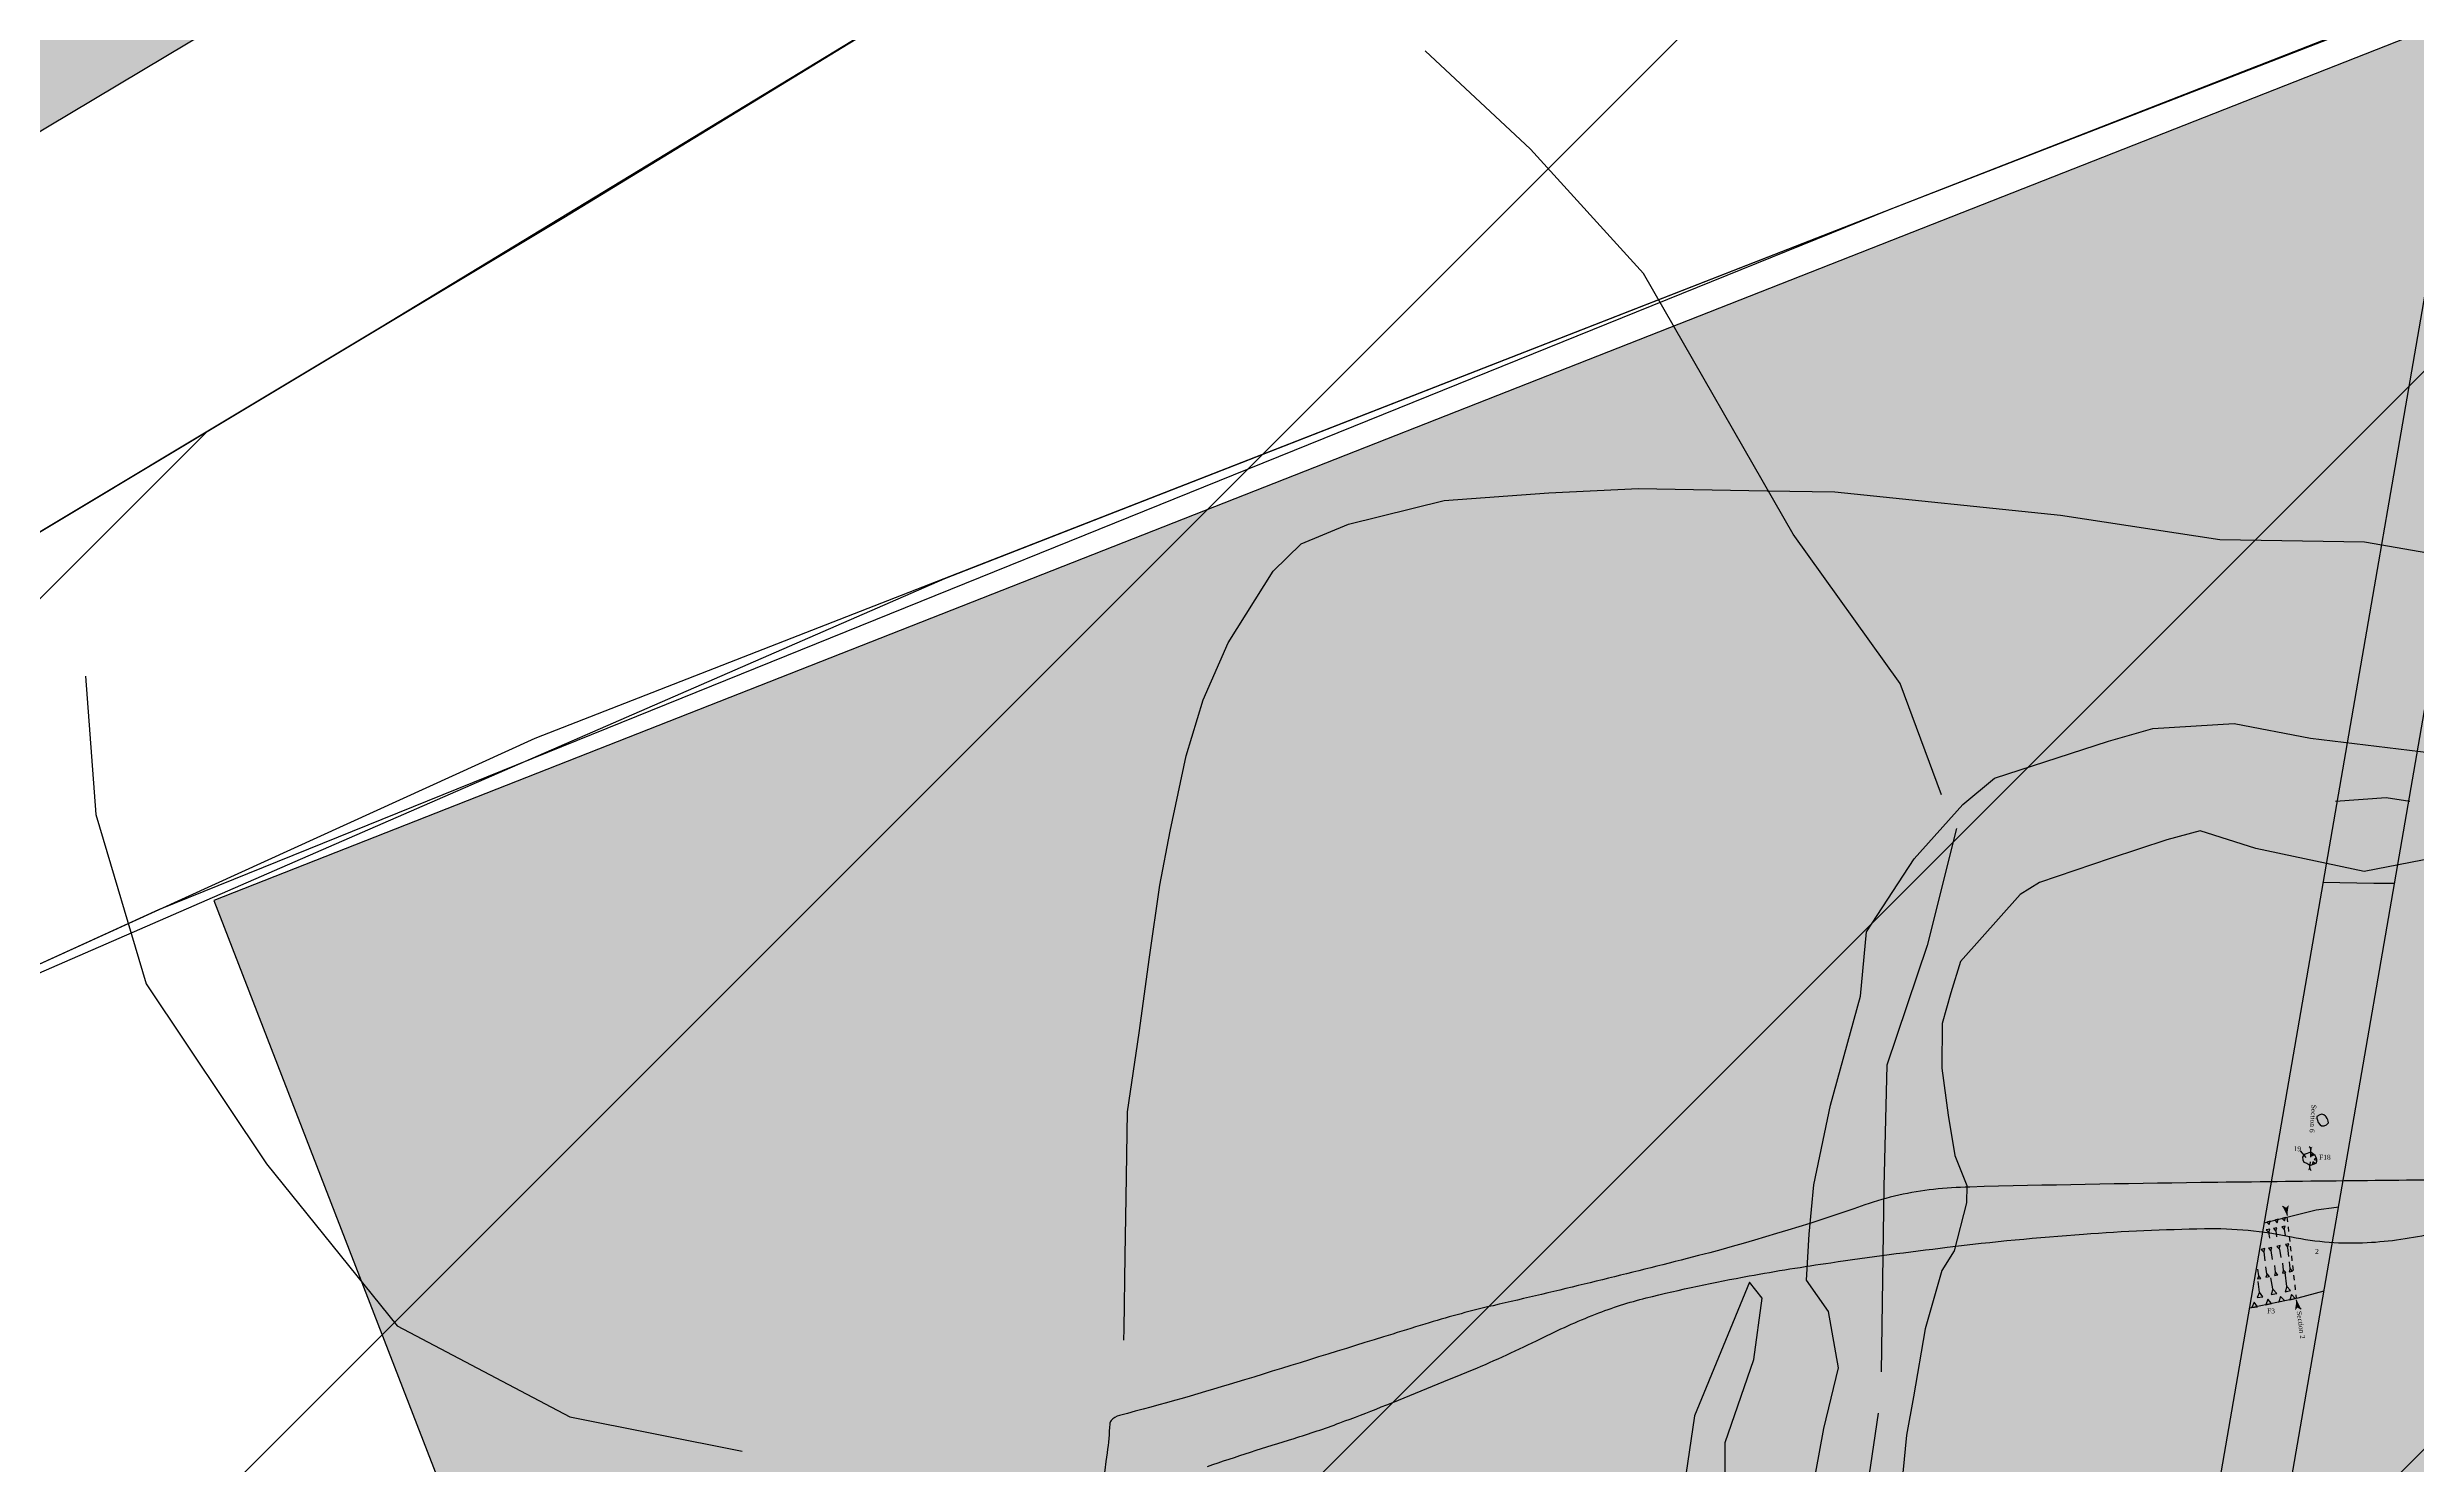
# Model space of a CAD drawing. Header units: feet. Extents: x 442639 to 445151, y 513727 to 516000.
# Drawn here: x 443506.09 to 443554.65, y 515149.05 to 515178.09 of the extents above; entities that cross this region are included whole.
import ezdxf

# ---------------------------------------------------------------- set-up
doc = ezdxf.new("R2010")
doc.units = ezdxf.units.FT
doc.header["$MEASUREMENT"] = 0
doc.linetypes.add('DASHDOT', pattern=[1, 0.5, -0.25, 0, -0.25])
doc.layers.get('0').update_dxf_attribs({"linetype": 'CONTINUOUS'})
for name, color, linetype in [('AI', 14, 'CONTINUOUS'), ('CM1', 8, 'CONTINUOUS'), ('CROPMARKS', 5, 'CONTINUOUS'), ('EW_SURVEY2000', 40, 'CONTINUOUS'), ('FEATURES', 7, 'CONTINUOUS'), ('FIELDBOUNDARY', 82, 'CONTINUOUS'), ('FW_AREA97', 8, 'CONTINUOUS'), ('GEOAREA', 4, 'CONTINUOUS'), ('PDA', 1, 'CONTINUOUS'), ('PDA2000', 6, 'CONTINUOUS'), ('PHASE3A', 7, 'CONTINUOUS'), ('PLANNINGAREA', 7, 'CONTINUOUS'), ('TRENCH', 1, 'CONTINUOUS')]:
    doc.layers.add(name, color=color, linetype=linetype)
doc.styles.get("Standard").update_dxf_attribs({"font": 'times.ttf', "height": 2})

# ---------------------------------------------------------------- blocks, each defined once
blk = doc.blocks.new('A$CD1F4')
blk.add_lwpolyline([(0.76, 0.49), (0.56, 0.26), (0.01, 0.26)])
for points in [[(0.01, 0.26), (0.76, 0.49), (0.56, 0.26)], [(0.01, 0.26), (0.56, 0.26), (0.76, 0.01)]]:
    blk.add_solid(points)

msp = doc.modelspace()

# ---------------------------------------------------------------- hatches: boundary and pattern name
at = {"layer": 'EW_SURVEY2000', "ltscale": 100}
h = msp.add_hatch(color=256, dxfattribs=at)
h.paths.add_polyline_path([(443387.486, 515117.759), (443401.938, 515116.001), (443428.804, 515129.757), (443458.445, 515145.991), (443467.658, 515152.818), (443474.371, 515156.42), (443492.591, 515168.405), (443569.232, 515214.178), (443562.842, 515225.555), (443541.169, 515236.558), (443533.131, 515236.089), (443513.752, 515235.015), (443496.673, 515235.897), (443480.542, 515251.503), (443472.448, 515259.768), (443467.049, 515262.619), (443447.755, 515267.724), (443430.828, 515268.379), (443415.833, 515258.336), (443372.53, 515236.028), (443370.207, 515232.875), (443369.841, 515215.278), (443369.892, 515206.049), (443371.858, 515194.234), (443371.897, 515186.317), (443373.793, 515174.04), (443375.619, 515162.576), (443378.058, 515149.151), (443380.234, 515137.18)])
h.paths.add_polyline_path([(443732.418, 514928.621), (443713.771, 514994.291), (443722.924, 515002.16), (443761.164, 515022.467), (443776.196, 515027.214), (443817.072, 515035.389), (443815.517, 515041.609), (443808.05, 515057.769), (443786.609, 515099.573), (443773.951, 515133.475), (443776.078, 515135.746), (443779.014, 515136.466), (443782.79, 515137.536), (443785.767, 515137.808), (443788.706, 515137.994), (443796.404, 515141.395), (443893.945, 515167.777), (443912.954, 515168.657), (443955.124, 515170.997), (443952.581, 515123.63), (443912.949, 515117.422), (443913.17, 515094.376), (443914.78, 515061.207), (443914.883, 515055.591), (443915.296, 515049.357), (443915.492, 515042.932), (443915.914, 515014.231), (443948.413, 515031.114), (443953.9, 515015.498), (443915.811, 514997.832), (443917.24, 514971.663), (443797.03, 514953.411), (443797.03, 514952.884), (443798.085, 514946.818)])
at = {"layer": 'FW_AREA97', "ltscale": 100}
h = msp.add_hatch(dxfattribs=at)
h.set_pattern_fill('ANSI31', color=8, scale=125, style=0)
h.paths.add_polyline_path([(443587.976, 515216.422), (443587.008, 515217.521), (443572.596, 515207.835), (443554.939, 515197.486), (443537.909, 515187.539), (443512.937, 515172.36), (443493.964, 515160.977), (443460.41, 515139.802), (443431.975, 515122.345), (443414.896, 515111.466), (443405.384, 515106.045), (443399.1, 515103.478), (443393.603, 515101.232), (443388.405, 515100.389), (443382.732, 515099.191), (443382.074, 515096.91), (443382.397, 515095.15), (443383.543, 515088.919), (443383.564, 515083.883), (443382.192, 515078.123), (443381.034, 515073.431), (443384.221, 515057.626), (443318.708, 515029.564), (443254.002, 515002.669), (443234.433, 514993.639), (443208.082, 514982), (443180.76, 514970.831), (443151.714, 514959.132), (443125.983, 514948.738), (443135.654, 514903.446), (443139.613, 514884.672), (443178.623, 514701.908), (443209.061, 514703.713), (443226.823, 514704.523), (443230.584, 514708.161), (443242.217, 514710.213), (443252.61, 514710.952), (443261.806, 514711.15), (443272.893, 514709.467), (443279.945, 514710.574), (443284.828, 514712.057), (443293.882, 514712.385), (443306.489, 514711.397), (443312.899, 514711.584), (443321.46, 514712.019), (443331.486, 514712.646), (443343.241, 514714.157), (443419.665, 514722.594), (443437.929, 514724.52), (443451.344, 514726.381), (443463.086, 514728.088), (443474.139, 514729.712), (443483.152, 514730.814), (443493.31, 514731.457), (443499.823, 514717.34), (443505.96, 514717.727), (443516.897, 514718.8), (443528.375, 514721.107), (443537.759, 514722.358), (443555.617, 514723.33), (443565.188, 514722.572), (443571.898, 514721.985), (443575.656, 514722.203), (443577.304, 514722.298), (443621.209, 514712.311), (443656.081, 514706.29), (443682.603, 514701.884), (443707.118, 514697.606), (443718.23, 514696.192), (443714.653, 514598.287), (443713.04, 514556.317), (443712.419, 514504.673), (443712.312, 514456.317), (443712.227, 514418.293), (443716.388, 514403.701), (443727.177, 514401.071), (443733.588, 514379.739), (443741.521, 514358.019), (443744.908, 514351.825), (443767.696, 514356.857), (443784.606, 514360.77), (443804.504, 514365.451), (443826.874, 514370.795), (443845.143, 514375.041), (443861.878, 514378.9), (443915.081, 514200), (443906.52, 514038.617), (443920.995, 514037.304), (443931.512, 514036.691), (443947.55, 514036.813), (443967.072, 514036.932), (443981.751, 514037.935), (444001.138, 514037.546), (444024.018, 514034.044), (444038.941, 514033.828), (444056.89, 514033.622), (444074.802, 514033.059), (444089.091, 514031.854), (444101.609, 514031.789), (444113.954, 514032.79), (444123.013, 514034.107), (444123.494, 514029.367), (444179.611, 514028.124), (444375.796, 514023.777), (444377.951, 514033.209), (444378.25, 514062.755), (444378.087, 514070.071), (444377.953, 514077.668), (444378.361, 514088.652), (444378.861, 514096.498), (444379.901, 514103.877), (444382.107, 514122.088), (444382.784, 514132.456), (444385.055, 514147.012), (444387.527, 514164.561), (444389.714, 514186.923), (444391.965, 514209.43), (444393.185, 514220.453), (444393.626, 514228.981), (444395.344, 514261.938), (444396.717, 514283.83), (444397.381, 514301.942), (444396.774, 514312.786), (444397.089, 514320.184), (444397.475, 514332.254), (444395.478, 514362.221), (444394.144, 514387.128), (444391.229, 514408.389), (444396.915, 514413.69), (444401.219, 514435.021), (444402.766, 514457.906), (444405.466, 514495.243), (444410.112, 514529.546), (444417.166, 514561.61), (444433.174, 514600.373), (444445.84, 514629.849), (444455.106, 514659.044), (444464.293, 514692.274), (444472.216, 514718.602), (444475.441, 514733.881), (444488.391, 514761.65), (444498.755, 514784.171), (444527.77, 514804.406), (444584.336, 514844.969), (444588.423, 514851.988), (444592.663, 514859.269), (444594.769, 514862.503), (444596.977, 514866.392), (444598.721, 514870.607), (444611.206, 514897.781), (444621.234, 514922.335), (444629.071, 514942.418), (444635.483, 514956.791), (444636.385, 514966.775), (444638.564, 514973.326), (444644.322, 514984.918), (444649.1, 514996.077), (444581.108, 515024.078), (444596.393, 515068.324), (444336.753, 515100), (444319.507, 515100.56), (444303.713, 515101.475), (444281.566, 515103.673), (444245.735, 515107.228), (444205.939, 515110.682), (444194.374, 515112.263), (444162.318, 515117.023), (444139.128, 515119.15), (444119.952, 515119.969), (444093.765, 515121.632), (444085.455, 515122.109), (444057.939, 515138.013), (444004.897, 515142.766), (444002.009, 515131.644), (444000, 515122.425), (443999.067, 515110.465), (443998.885, 515097.84), (443997.843, 515086.907), (443992.669, 515065.269), (443985.83, 515030.168), (443974.504, 514977.22), (443969.906, 514974.092), (443965.16, 514973.735), (443962.387, 514975.357), (443950.053, 514978.687), (443943.973, 514976.446), (443795.152, 514953.041), (443786.899, 514952.359), (443728.658, 514937.257), (443713.615, 514985.752), (443699.924, 514992.359), (443696.242, 515002.999), (443692.278, 515017.761), (443687.475, 515027.814), (443679.879, 515041.356), (443672.688, 515053.239), (443666.544, 515059.216), (443649.375, 515102.318), (443639.181, 515121.193), (443626.884, 515153.736), (443593.807, 515207.041)])
at = {"layer": 'GEOAREA', "ltscale": 100}
h = msp.add_hatch(color=256, dxfattribs=at)
h.paths.add_polyline_path([(443360, 514713.431), (443420, 514713.431), (443420, 514513.431), (443360, 514513.431)])
h.paths.add_polyline_path([(443161.3, 514956.171), (443259.237, 514712.967), (443265.024, 514715.528), (443265.355, 514714.687), (443282.203, 514714.855), (443293.914, 514714.206), (443300.25, 514713.294), (443301.92, 514714.039), (443221.12, 514915.562), (443333.235, 514960.739), (443427.48, 514725.701), (443429.235, 514726.393), (443429.597, 514725.694), (443440.808, 514730.091), (443442.157, 514728.53), (443447.236, 514730.424), (443448.237, 514728.596), (443453.829, 514728.858), (443486.116, 514741.69), (443389.252, 514983.375), (443400.106, 514987.696), (443388.716, 515022.127), (443384.684, 515039.803), (443386.193, 515044.842), (443385.554, 515046.683)])
h.paths.add_polyline_path([(443475.554, 514974.961), (443494.039, 514982.203), (443528.273, 514895.272), (443598.675, 514934.877), (443568.374, 515011.261), (443605.436, 515025.952), (443633.219, 514955.519), (443668.453, 514975.098), (443649.945, 515021.852), (443668.436, 515029.354), (443616.214, 515161.697), (443614.21, 515161.114), (443596.593, 515194.878), (443509.505, 515160.604), (443523.975, 515123.285), (443505.549, 515116.001), (443512.86, 515097.393), (443383.099, 515046.255), (443405.13, 514990.403), (443460.79, 515012.209)])
h.paths.add_polyline_path([(443790.652, 515270.828), (443603.972, 515197.597), (443614.29, 515171.164), (443628.267, 515143.04), (443775.083, 515200.378), (443868.78, 514960.66), (443876.506, 514963.635), (443877.714, 514961.959), (443906.757, 514973.289)])
h.paths.add_polyline_path([(443689.638, 514984.394), (443668.531, 514973.806), (443650.779, 514962.249), (443637.27, 514954.507), (443740.908, 514697.977), (443746.029, 514696.624), (443750.91, 514696.614), (443761.746, 514694.836), (443779.888, 514693.638), (443790.716, 514690.545), (443806.2, 514690.188), (443808.447, 514691.115)])
h.paths.add_polyline_path([(443584.518, 514924.294), (443566.738, 514914.939), (443551.462, 514904.702), (443532.463, 514893.523), (443602.452, 514721.254), (443620.617, 514717.014), (443626.38, 514714.975), (443645.648, 514712.103), (443666.275, 514707.459), (443671.591, 514709.515)])
at = {"layer": 'TRENCH', "ltscale": 100}
h = msp.add_hatch(color=256, dxfattribs=at)
h.paths.add_polyline_path([(443444.348, 515139.572), (443443.373, 515141.012), (443407.547, 515121.493), (443408.202, 515120.085)])
h.paths.add_polyline_path([(443483.252, 515162), (443484.901, 515162.649), (443466.734, 515198.214), (443465.416, 515197.545)])
h.paths.add_polyline_path([(443517.75, 515184.372), (443518.62, 515182.716), (443550.313, 515203.13), (443548.717, 515204.451)])
h.paths.add_polyline_path([(443679.504, 515139.262), (443681.179, 515139.75), (443643.747, 515232.77), (443642.153, 515232.133)], flags=17)
h.paths.add_polyline_path([(443560.104, 515195.095), (443558.689, 515195.42), (443539.705, 515085.728), (443541.124, 515085.449)])
h.paths.add_polyline_path([(443441.823, 515053.496), (443442.367, 515054.811), (443429.876, 515059.598), (443429.55, 515058.144)])
h.paths.add_polyline_path([(443454.402, 515012.917), (443453.081, 515013.418), (443457.193, 515024.46), (443458.551, 515023.946)])
h.paths.add_polyline_path([(443526.59, 515085.07), (443525.15, 515084.894), (443540.607, 514936.243), (443542.135, 514936.489)])
h.paths.add_polyline_path([(443457.832, 514965.49), (443457.319, 514966.917), (443420.536, 514952.894), (443421.036, 514951.477)])
h.paths.add_polyline_path([(443586.695, 515064.09), (443587.928, 515064.659), (443598.832, 515036.686), (443597.516, 515036.256)])
h.paths.add_polyline_path([(443642.329, 515065.428), (443642.185, 515063.906), (443602.508, 515066.574), (443602.619, 515068.047)], flags=17)
h.paths.add_polyline_path([(443629.648, 515090.047), (443628.268, 515090.169), (443629.104, 515100.325), (443630.546, 515100.227)], flags=17)
h.paths.add_polyline_path([(443641.901, 515046.461), (443640.78, 515027.021), (443642.257, 515026.956), (443643.407, 515046.529)], flags=17)
h.paths.add_polyline_path([(443613.368, 514921.596), (443614.818, 514922.262), (443652.746, 514829.498), (443651.105, 514829.188)])
h.paths.add_polyline_path([(443748.705, 514887.436), (443747.537, 514886.424), (443800.31, 514826.507), (443801.532, 514827.653)])
h.paths.add_polyline_path([(443778.329, 515074.969), (443776.546, 515074.414), (443773.702, 515090.476), (443775.699, 515091.08)], flags=17)
h.paths.add_polyline_path([(443871.281, 515019.199), (443870.522, 515017.464), (443849.048, 515029.417), (443850.465, 515031.68)], flags=17)
h.paths.add_polyline_path([(443847.133, 515072.648), (443845.192, 515072.037), (443842.709, 515082.193), (443845.17, 515082.528)], flags=17)
h.paths.add_polyline_path([(444045.314, 514982.301), (444049.127, 514979.066), (444045.892, 514975.254), (444042.079, 514978.488)])
h.paths.add_polyline_path([(444115.961, 514979.57), (444120.01, 514982.504), (444122.944, 514978.455), (444118.895, 514975.521)])
h.paths.add_polyline_path([(444190.813, 514982.443), (444195.114, 514984.993), (444197.664, 514980.692), (444193.363, 514978.142)])
h.paths.add_polyline_path([(444048.71, 515084.197), (444052.382, 515087.59), (444055.775, 515083.918), (444052.103, 515080.525)])
h.paths.add_polyline_path([(444124.079, 515073.634), (444128.312, 515076.296), (444130.974, 515072.064), (444126.742, 515069.401)])
h.paths.add_polyline_path([(444049.717, 515169.782), (444054.693, 515170.271), (444055.183, 515165.295), (444050.207, 515164.806)])
h.paths.add_polyline_path([(444115.388, 515183.688), (444119.415, 515186.651), (444122.379, 515182.624), (444118.352, 515179.661)])
h.paths.add_polyline_path([(444185.165, 515149.894), (444188.835, 515153.29), (444192.231, 515149.62), (444188.561, 515146.224)])
edge = h.paths.add_edge_path()
edge.add_line((443661.107, 515245.617), (443660.644, 515247.337))
edge.add_line((443660.644, 515247.337), (443648.085, 515241.695))
edge.add_line((443648.085, 515241.695), (443637.362, 515236.494))
edge.add_line((443637.362, 515236.494), (443624.812, 515229.893))
edge.add_line((443624.812, 515229.893), (443612.498, 515223.264))
edge.add_line((443612.498, 515223.264), (443598.3, 515215.38))
edge.add_line((443598.3, 515215.38), (443599.54, 515213.854))
edge.add_line((443599.54, 515213.854), (443610.28, 515220.162))
edge.add_line((443610.28, 515220.162), (443621.443, 515226.208))
edge.add_line((443621.443, 515226.208), (443632.096, 515231.881))
edge.add_line((443632.096, 515231.881), (443644.21, 515237.875))
edge.add_line((443644.21, 515237.875), (443661.107, 515245.617))
edge.add_line((443876.086, 514893.121), (443976.086, 514893.121))

# ---------------------------------------------------------------- linework, layer by layer
at = {"layer": 'AI', "color": 17}
for points in [[(443578.688, 515126.035, 0.000001), (443578.899, 515127.366, 0.000001), (443579.049, 515128.318, 0.000039)], [(443555.558, 515154.886, -0.000659), (443553.001, 515154.857, 0.000607), (443550.224, 515154.825, 0.003207), (443545.488, 515154.735, 0.02054), (443544.749, 515154.686, 0.057268), (443543.341, 515154.368, -0.021682), (443539.699, 515153.269, -0.005646), (443535.719, 515152.302, 0.017119), (443534.414, 515151.953, 0.001298), (443533.663, 515151.722, -0.000321), (443530.627, 515150.782, -0.011001), (443528.067, 515150.053, 0.147336), (443527.893, 515149.947, 0.172218), (443527.865, 515149.878, -0.021121), (443527.811, 515149.288, -0.003843), (443527.406, 515146.415, 0.005392)], [(443529.868, 515149.009, -0.007547), (443531.641, 515149.583, 0.014214), (443532.579, 515149.9, 0.006541), (443533.429, 515150.227, 0.002952), (443535.297, 515150.988, 0.01773), (443536.693, 515151.625, -0.022006), (443537.822, 515152.129, -0.032851), (443538.859, 515152.461, -0.016589), (443540.966, 515152.912, -0.008423), (443542.642, 515153.184, -0.005939), (443545.029, 515153.501, -0.012027), (443547.819, 515153.771, -0.013577), (443550.299, 515153.883, -0.055787), (443552.083, 515153.715, 0.064412), (443553.633, 515153.597, 0.044239), (443555.006, 515153.792, -0.054003)]]:
    msp.add_lwpolyline(points, format="xyb", dxfattribs=at)
for points in [[(443542.263, 515148.484), (443542.497, 515149.787), (443542.799, 515151.031), (443542.597, 515152.182), (443542.146, 515152.823), (443542.198, 515153.772), (443542.291, 515154.782), (443542.633, 515156.41), (443543.251, 515158.644), (443543.37, 515159.967), (443544.349, 515161.461), (443545.35, 515162.574), (443545.998, 515163.115), (443548.33, 515163.875), (443549.242, 515164.132), (443550.907, 515164.237), (443552.475, 515163.936), (443554.952, 515163.631)], [(443555.474, 515161.572), (443553.571, 515161.199), (443551.351, 515161.671), (443550.211, 515162.036), (443549.53, 515161.849), (443548.364, 515161.469), (443546.919, 515160.977), (443546.52, 515160.731), (443545.299, 515159.356), (443545.102, 515158.716), (443544.923, 515158.083), (443544.92, 515157.174), (443545.047, 515156.209), (443545.185, 515155.379), (443545.431, 515154.764), (443545.42, 515154.414), (443545.167, 515153.427), (443544.917, 515153.025), (443544.575, 515151.829), (443544.333, 515150.436), (443544.196, 515149.646), (443544.073, 515148.387)]]:
    msp.add_lwpolyline(points, dxfattribs=at)
msp.add_lwpolyline([(443540.973, 515152.785), (443539.845, 515150.043), (443539.533, 515147.909), (443539.102, 515145.857), (443539.102, 515143.697), (443539.137, 515141.182), (443539.499, 515138.173), (443539.79, 515136.367), (443540.2, 515134.587), (443540.379, 515134.14), (443540.472, 515135.149), (443540.594, 515137.92), (443540.366, 515140.702), (443540.461, 515144.565), (443540.465, 515146.986), (443540.475, 515149.496), (443541.067, 515151.202), (443541.234, 515152.457)], close=True, dxfattribs=at)
at = {"layer": 'CM1', "ltscale": 100, "flags": 128}
for points in [[(443544.911, 515162.775), (443544.065, 515165.053), (443541.87, 515168.115), (443538.8, 515173.455), (443536.485, 515176.009), (443534.332, 515178.022)], [(443528.154, 515151.598), (443528.157, 515151.827), (443528.182, 515153.333), (443528.201, 515154.51), (443528.23, 515156.274), (443528.468, 515157.894), (443528.682, 515159.444), (443528.894, 515160.924), (443529.1, 515162.026), (443529.432, 515163.574), (443529.78, 515164.722), (443530.293, 515165.89), (443531.211, 515167.358), (443531.785, 515167.914), (443532.757, 515168.321), (443534.718, 515168.807), (443536.863, 515168.961), (443538.7, 515169.048), (443541.335, 515169.005), (443542.723, 515168.983), (443547.352, 515168.507), (443550.615, 515168.007), (443553.58, 515167.958), (443555.505, 515167.621)], [(443506.873, 515165.205), (443507.089, 515162.37), (443508.117, 515158.899), (443510.586, 515155.211), (443513.259, 515151.887), (443516.802, 515150.025), (443520.333, 515149.324)]]:
    msp.add_lwpolyline(points, dxfattribs=at)
at = {"layer": 'CROPMARKS', "ltscale": 100, "flags": 128}
for points in [[(443506.873, 515165.205), (443507.089, 515162.37), (443508.117, 515158.899), (443510.586, 515155.211), (443513.259, 515151.887), (443516.802, 515150.025), (443520.333, 515149.324)], [(443545.216, 515162.083), (443544.616, 515159.685), (443543.789, 515157.233), (443543.726, 515154.741), (443543.673, 515150.946)], [(443541.253, 515134.867), (443541.769, 515138.308), (443541.833, 515141.373), (443542.836, 515143.855), (443543.051, 515146.252), (443543.616, 515150.098)]]:
    msp.add_lwpolyline(points, dxfattribs=at)
at = {"layer": 'EW_SURVEY2000', "ltscale": 100}
msp.add_lwpolyline([(443387.486, 515117.759), (443401.938, 515116.001), (443428.804, 515129.757), (443458.445, 515145.991), (443467.658, 515152.818), (443474.371, 515156.42), (443492.591, 515168.405), (443569.232, 515214.178), (443562.842, 515225.555), (443541.169, 515236.558), (443533.131, 515236.089), (443513.752, 515235.015), (443496.673, 515235.897), (443480.542, 515251.503), (443472.448, 515259.768), (443467.049, 515262.619), (443447.755, 515267.724), (443430.828, 515268.379), (443415.833, 515258.336), (443372.53, 515236.028)], dxfattribs=at)
at = {"layer": 'FEATURES', "linetype": 'Continuous'}
for points in [[(443552.983, 515162.644), (443554.026, 515162.721), (443554.51, 515162.644)], [(443554.181, 515160.953), (443553.769, 515160.958), (443552.725, 515160.976)], [(443551.524, 515154.001), (443552.588, 515154.265), (443553.005, 515154.32), (443553.054, 515154.33)], [(443552.745, 515152.601), (443552.21, 515152.455), (443551.221, 515152.253)]]:
    msp.add_lwpolyline(points, dxfattribs=at)
for points in [[(443552.704, 515156.226), (443552.666, 515156.216), (443552.602, 515156.182), (443552.599, 515156.147), (443552.615, 515156.107), (443552.63, 515156.058), (443552.667, 515156.009), (443552.695, 515155.99), (443552.725, 515155.989), (443552.75, 515155.991), (443552.801, 515156.011), (443552.83, 515156.035), (443552.844, 515156.053), (443552.835, 515156.087), (443552.826, 515156.109), (443552.814, 515156.139), (443552.796, 515156.174), (443552.78, 515156.184), (443552.747, 515156.214)], [(443552.602, 515155.266), (443552.603, 515155.298), (443552.586, 515155.342), (443552.565, 515155.384), (443552.522, 515155.418), (443552.479, 515155.452), (443552.365, 515155.407), (443552.328, 515155.384), (443552.305, 515155.345), (443552.314, 515155.29), (443552.335, 515155.247), (443552.4, 515155.222), (443552.437, 515155.194), (443552.482, 515155.186), (443552.586, 515155.223), (443552.595, 515155.244)]]:
    msp.add_lwpolyline(points, close=True, dxfattribs=at)
at = {"layer": 'FEATURES', "ltscale": 100}
for points in [[(443552.261, 515155.474), (443552.376, 515155.337)], [(443551.614, 515153.808), (443551.632, 515153.689)], [(443551.76, 515153.834), (443551.777, 515153.716)], [(443551.935, 515153.862), (443551.954, 515153.747)], [(443551.513, 515153.405), (443551.539, 515153.221)], [(443551.658, 515153.432), (443551.685, 515153.252)], [(443551.834, 515153.46), (443551.866, 515153.292)], [(443552.003, 515153.495), (443552.021, 515153.314)], [(443551.413, 515152.918), (443551.395, 515153.052)], [(443551.58, 515152.959), (443551.555, 515153.098)], [(443551.699, 515152.649), (443551.658, 515152.876)], [(443551.755, 515152.987), (443551.742, 515153.128)], [(443551.919, 515153.032), (443551.906, 515153.172)], [(443551.985, 515152.695), (443551.954, 515152.982)], [(443552.056, 515153.063), (443552.043, 515153.203)], [(443551.427, 515152.582), (443551.397, 515152.801)]]:
    msp.add_lwpolyline(points, dxfattribs=at)
at = {"layer": 'FEATURES', "linetype": 'DASHDOT', "ltscale": 0.1, "flags": 128}
for points in [[(443552.475, 515155.449), (443552.46, 515155.19)], [(443551.99, 515154.118), (443552.18, 515152.452)]]:
    msp.add_lwpolyline(points, dxfattribs=at)
at = {"layer": 'FEATURES', "ltscale": 100}
for points in [[(443552.505, 515155.432), (443552.496, 515155.377), (443552.548, 515155.397)], [(443552.518, 515155.25), (443552.508, 515155.195), (443552.56, 515155.214)], [(443552.587, 515155.34), (443552.549, 515155.301), (443552.602, 515155.287)], [(443551.566, 515153.858), (443551.615, 515153.805), (443551.636, 515153.874)], [(443551.579, 515154.017), (443551.628, 515153.964), (443551.649, 515154.033)], [(443551.712, 515153.884), (443551.761, 515153.832), (443551.782, 515153.9)], [(443551.738, 515154.056), (443551.787, 515154.004), (443551.808, 515154.073)], [(443551.884, 515153.92), (443551.932, 515153.867), (443551.955, 515153.935)], [(443551.889, 515154.093), (443551.937, 515154.039), (443551.959, 515154.108)], [(443551.464, 515153.455), (443551.513, 515153.403), (443551.534, 515153.472)], [(443551.61, 515153.482), (443551.659, 515153.429), (443551.68, 515153.498)], [(443551.783, 515153.518), (443551.831, 515153.465), (443551.853, 515153.533)], [(443551.957, 515153.559), (443552.001, 515153.502), (443552.029, 515153.568)], [(443551.456, 515152.86), (443551.413, 515152.917), (443551.385, 515152.851)], [(443551.631, 515152.901), (443551.583, 515152.955), (443551.56, 515152.886)], [(443551.804, 515152.938), (443551.755, 515152.99), (443551.734, 515152.921)], [(443551.967, 515152.982), (443551.918, 515153.034), (443551.897, 515152.966)], [(443552.104, 515153.013), (443552.055, 515153.065), (443552.034, 515152.997)], [(443551.389, 515152.281), (443551.318, 515152.374), (443551.273, 515152.266)], [(443551.496, 515152.487), (443551.425, 515152.58), (443551.38, 515152.472)], [(443551.675, 515152.348), (443551.596, 515152.435), (443551.56, 515152.323)], [(443551.782, 515152.554), (443551.703, 515152.641), (443551.667, 515152.529)], [(443551.94, 515152.407), (443551.86, 515152.493), (443551.825, 515152.381)], [(443552.065, 515152.613), (443551.984, 515152.699), (443551.95, 515152.587)], [(443552.161, 515152.447), (443552.081, 515152.533), (443552.046, 515152.421)]]:
    msp.add_lwpolyline(points, close=True, dxfattribs=at)
at = {"layer": 'FIELDBOUNDARY'}
msp.add_lwpolyline([(443393.155, 515101.049), (443406.863, 515106.65), (443418.885, 515113.857), (443433.516, 515123.344), (443449.043, 515132.525), (443462.471, 515141.121), (443482.614, 515154.164), (443498.242, 515163.545), (443516.675, 515174.603), (443530.401, 515182.998), (443543.626, 515190.996), (443558.25, 515199.385), (443575.68, 515209.651), (443583.9, 515215.387), (443595.127, 515223.099), (443613.662, 515234.356), (443627.386, 515242.451), (443636.111, 515249.181), (443654.365, 515263.335), (443654.365, 515263.335), (443663.31, 515273.257), (443662.207, 515287.934)], dxfattribs=at)
at = {"layer": 'FW_AREA97', "color": 8, "ltscale": 100}
msp.add_lwpolyline([(443687.475, 515027.814), (443679.879, 515041.356), (443672.688, 515053.239), (443666.544, 515059.216), (443649.375, 515102.318), (443639.181, 515121.193), (443626.884, 515153.736), (443593.807, 515207.041), (443587.976, 515216.422), (443587.008, 515217.521), (443572.596, 515207.835), (443554.939, 515197.486), (443537.909, 515187.539), (443512.937, 515172.36), (443493.964, 515160.977), (443460.41, 515139.802), (443431.975, 515122.345), (443414.896, 515111.466), (443405.384, 515106.045), (443399.1, 515103.478), (443393.603, 515101.232)], dxfattribs=at)
at = {"layer": 'GEOAREA', "ltscale": 100}
msp.add_lwpolyline([(443475.554, 514974.961), (443494.039, 514982.203), (443528.273, 514895.272), (443598.675, 514934.877), (443568.374, 515011.261), (443605.436, 515025.952), (443633.219, 514955.519), (443668.453, 514975.098), (443649.945, 515021.852), (443668.436, 515029.354), (443616.214, 515161.697), (443614.21, 515161.114), (443596.593, 515194.878), (443509.505, 515160.604), (443523.975, 515123.285), (443505.549, 515116.001), (443512.86, 515097.393), (443383.099, 515046.255), (443405.13, 514990.403), (443460.79, 515012.209)], close=True, dxfattribs=at)
at = {"layer": 'PDA', "ltscale": 100}
msp.add_lwpolyline([(443381.512, 515087.461), (443400, 515100.592), (443417.845, 515112.299), (443433.741, 515123.107), (443448.327, 515133.104), (443461.159, 515138.928), (443496.695, 515155.103), (443524.484, 515167.209), (443551.369, 515177.709), (443577.96, 515187.84), (443600.643, 515196.043), (443620.825, 515203.026), (443648.414, 515210.794), (443683.135, 515220.345), (443722.92, 515224.248), (443773.138, 515211.465), (443809.168, 515189.878), (443838.54, 515166.86), (443856.57, 515150.335), (443878.81, 515116.856), (443891.115, 515083.413), (443894.764, 515056.919), (443895.737, 515034.023), (443891.247, 515023.966)], dxfattribs=at)
at = {"layer": 'PDA2000', "ltscale": 100}
msp.add_lwpolyline([(443390.508, 515093.714), (443401.106, 515101.318), (443414.623, 515110.109), (443426.397, 515118.113), (443442.546, 515129.142), (443447.746, 515132.628), (443479.286, 515147.179), (443508.377, 515160.42), (443543.882, 515174.785), (443572.552, 515185.924), (443595.565, 515194.473), (443616.79, 515201.63), (443629.321, 515205.542), (443650.763, 515210.727), (443680.593, 515219.645), (443709.004, 515222.883), (443724.345, 515223.885), (443773.673, 515211.148)], dxfattribs=at)
at = {"layer": 'PLANNINGAREA'}
msp.add_lwpolyline([(443383.62, 515089.032), (443448.612, 515133.217), (443516.092, 515163.932), (443570.941, 515185.353), (443623.092, 515203.829), (443683.737, 515220.51), (443723.004, 515224.256), (443772.336, 515211.94), (443807.936, 515190.844), (443838.522, 515166.877), (443858.237, 515148.806), (443878.48, 515117.738), (443890.995, 515084.278), (443895.087, 515054.577), (443895.563, 515034.561)], dxfattribs=at)
at = {"layer": 'TRENCH', "linetype": 'Continuous'}
msp.add_lwpolyline([(443560.104, 515195.095), (443558.689, 515195.42), (443539.705, 515085.728), (443541.124, 515085.449)], close=True, dxfattribs=at)

# ---------------------------------------------------------------- block references
at = {"layer": 'PHASE3A'}
for p, xscale, yscale, zscale, rotation in [((443552.511, 515155.461), 0.1382307101287747, 0.1382307101287747, 0.1382307101287747, 88.76879193813062), ((443552.423, 515155.181), 0.1382307101287747, 0.1382307101287747, 0.1382307101287747, 268.768791931462), ((443552.065, 515154.161), 0.2764614202575494, 0.2764614202575494, 0.2764614202575494, 99.82997439552668), ((443552.115, 515152.414), 0.2764614202575494, 0.2764614202575494, 0.2764614202575494, 279.8299743955266)]:
    msp.add_blockref('A$CD1F4', p, dxfattribs=dict(at, xscale=xscale, yscale=yscale, zscale=zscale, rotation=rotation))

# ---------------------------------------------------------------- texts
at = {"layer": 'FEATURES', "ltscale": 100}
for s, rotation, p in [('Section 6', 265.6955, (443552.495, 515156.425)), ('Section 2', 277.4606, (443552.189, 515152.186))]:
    msp.add_text(s, height=0.1, rotation=rotation, dxfattribs=at).set_placement(p)
for s, p in [('19', (443552.126, 515155.47)), ('F18', (443552.648, 515155.295)), ('2', (443552.566, 515153.363)), ('F3', (443551.582, 515152.146))]:
    msp.add_text(s, height=0.1, dxfattribs=at).set_placement(p)

doc.saveas('drawing.dxf')
